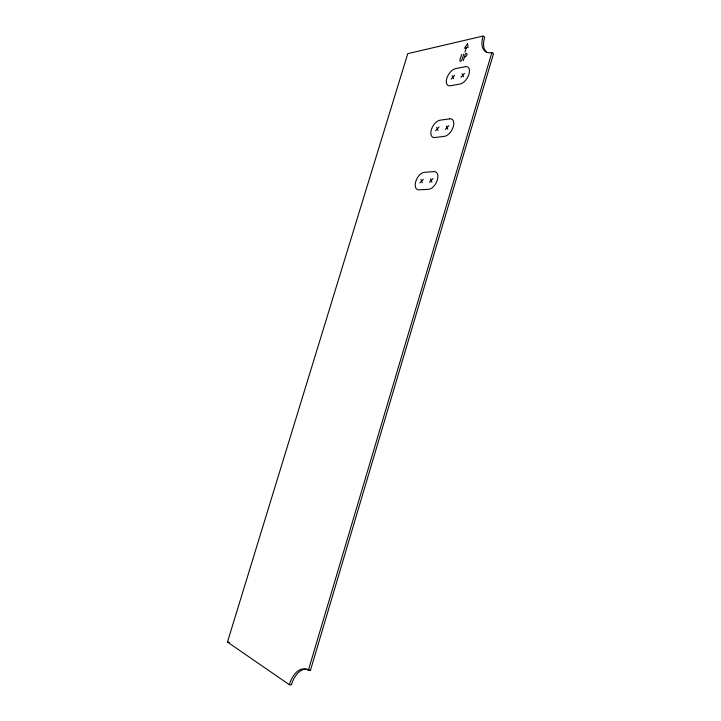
<?xml version="1.0" encoding="UTF-8"?>
<svg xmlns="http://www.w3.org/2000/svg" width="721" height="721" viewBox="0 0 721 721"><rect width="100%" height="100%" fill="white"/><g stroke="black" fill="none" stroke-linecap="round" stroke-linejoin="round"><path stroke-width="1.08" d="M289.364 684.716A24.577 13.969 -83.1 0 1 308.363 670.287L491.902 52.516A22.766 12.185 -56.7 0 1 483.07 36.05L407.762 53.642L227.457 642.05L289.364 684.716L291.383 684.95A24.541 13.987 -83.1 0 1 310.39 670.548L493.543 53.624L491.902 52.516M461.566 54.544L459.935 59.978A1.667 0.883 -58.4 0 0 460.557 61.231A1.667 0.883 -58.4 0 0 462.062 59.528L463.702 54.084M464.982 52.2L466.289 47.838M463.36 60.573L465.18 54.508A0.91 0.478 -58.1 0 1 466.009 53.579L466.19 53.543A1.875 0.991 -58.2 0 1 466.893 54.94A1.875 0.991 -58.2 0 1 465.198 56.851L464.549 56.986M451.121 79.166L454.581 75.272M460.953 77.3L464.486 73.353M435.601 130.744L439.053 126.968M445.308 129.492L448.822 125.67M419.91 182.918L423.335 179.259M429.482 182.296L432.97 178.592M308.363 670.287L310.39 670.548M227.457 642.05L229.368 642.321M483.07 36.05L484.692 37.159A22.739 12.194 -56.7 0 0 486.927 52.534M461.99 73.839L463.45 76.823M452.148 75.75L453.554 78.706M446.353 125.995L447.768 129.176M436.647 127.293L438.007 130.438M430.545 178.754L431.915 182.143M420.965 179.421L422.281 182.764M467.55 43.648L464.531 48.235L468.055 47.451L467.55 43.648M465.306 66.674L455.42 68.675A9.598 5.119 -58.9 0 0 446.795 78.391A9.598 5.119 -58.9 0 0 450.274 85.79L460.124 83.996A9.734 5.236 -58.6 0 0 469.001 74.128A9.734 5.236 -58.6 0 0 465.306 66.674M449.688 118.83L439.927 120.209A9.535 5.245 -60.4 0 0 431.356 129.654A9.535 5.245 -60.4 0 0 434.718 137.522L444.433 136.35A9.67 5.362 -60.1 0 0 453.266 126.779A9.67 5.362 -60.1 0 0 449.688 118.83M433.88 171.589L424.254 172.346A9.499 5.353 -62.2 0 0 415.738 181.494A9.499 5.353 -62.2 0 0 418.991 189.857L428.571 189.317A9.625 5.48 -61.9 0 0 437.341 180.043A9.625 5.48 -61.9 0 0 433.88 171.589"/></g></svg>
